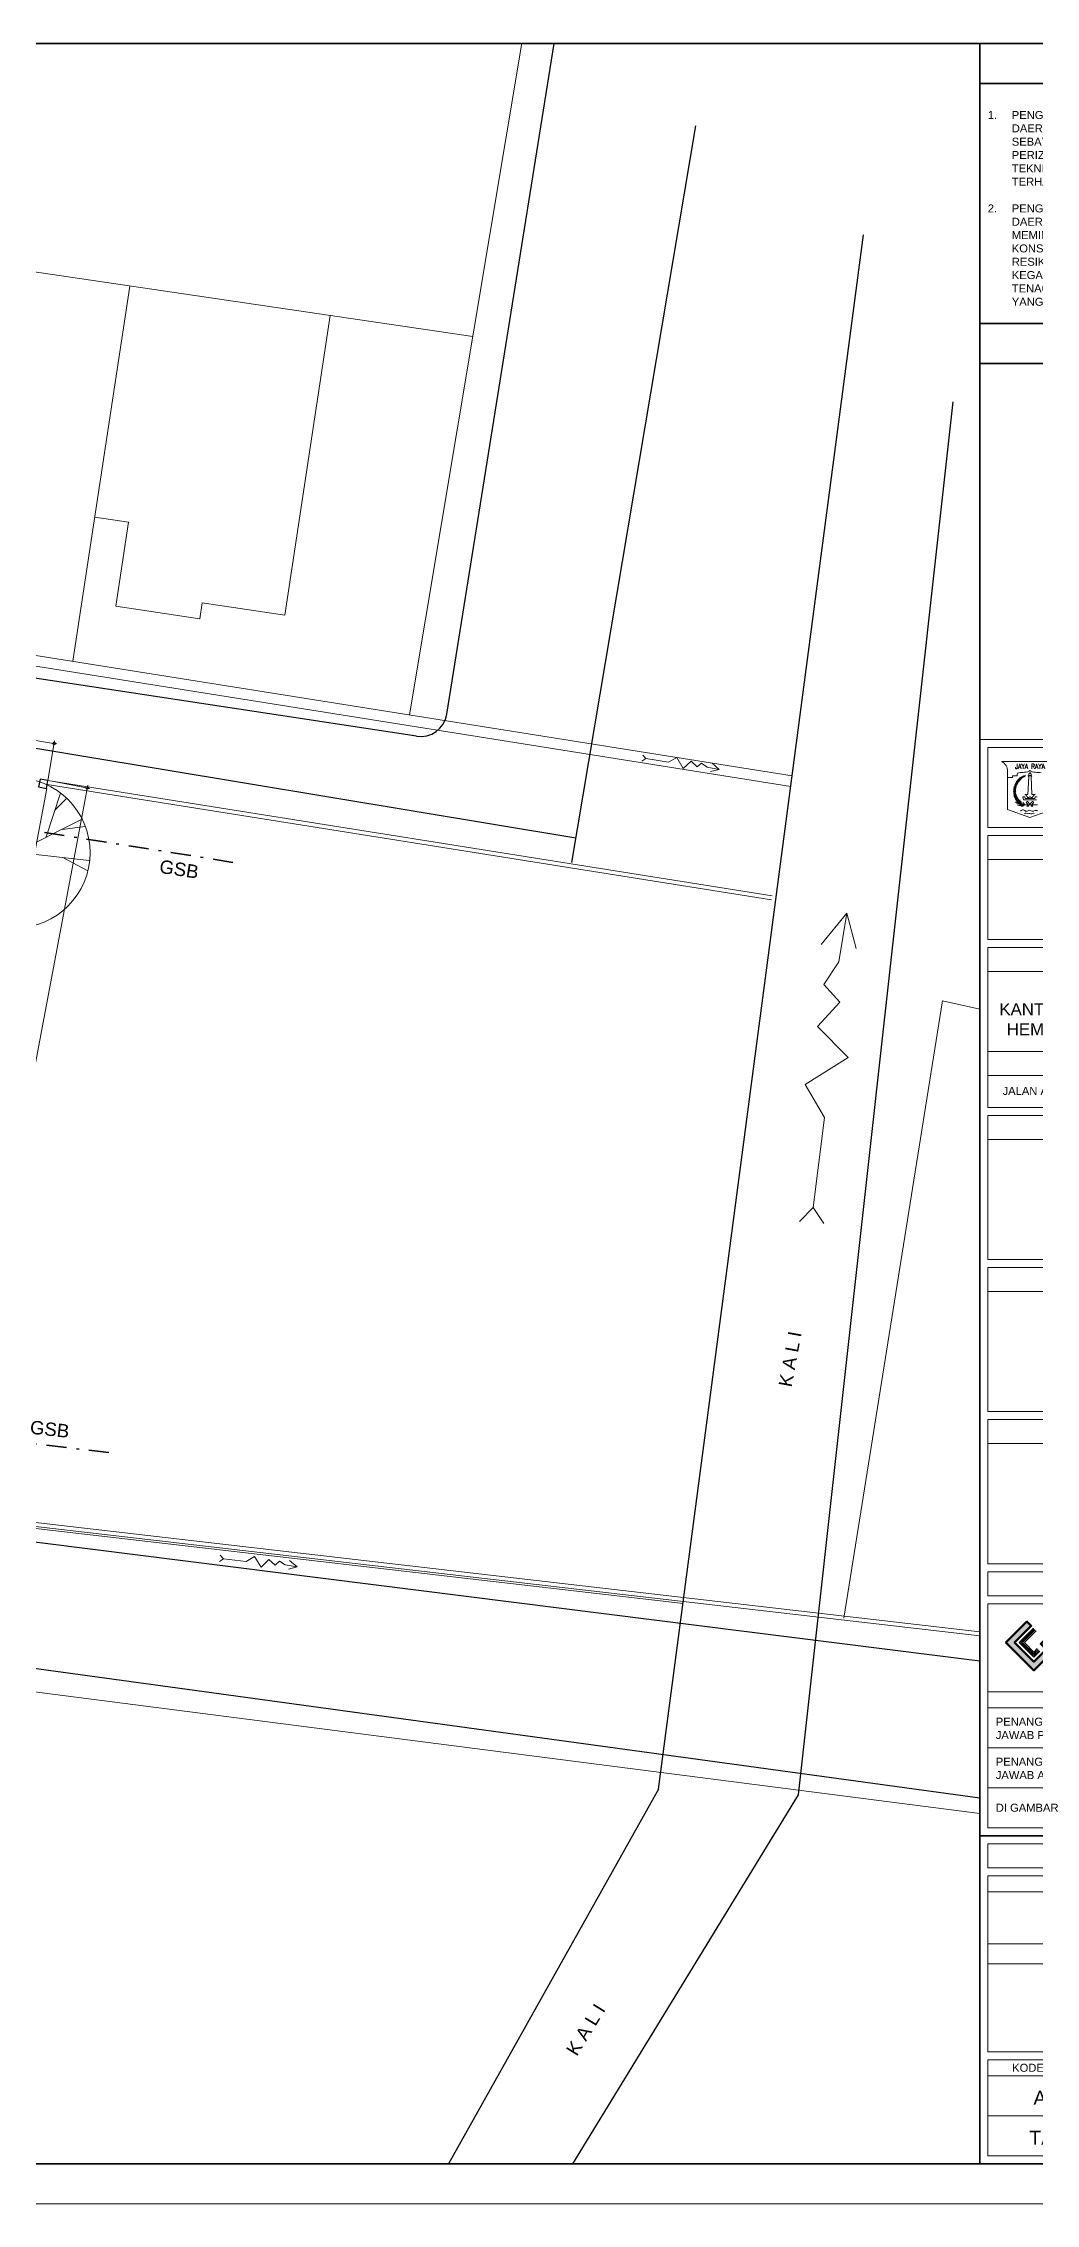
# Model space of a CAD drawing. Header units: millimetres. Extents: x -11 to 1625, y -267 to 195.
# Drawn here: x 1489.6 to 1526.8, y 8 to 89 of the extents above; entities that cross this region are included whole.
import ezdxf
from ezdxf.enums import TextEntityAlignment as Align

# ---------------------------------------------------------------- set-up
doc = ezdxf.new("R2010")
doc.units = ezdxf.units.MM
doc.linetypes.add('DASHDOT', pattern=[1, 0.5, -0.25, 0, -0.25])
for name, color, linetype, lineweight in [('ars', 11, 'Continuous', 5), ('batas jalan', 3, 'Continuous', 25), ('GRS KOP', 1, 'Continuous', 35), ('GSB', 1, 'DASHDOT', 35), ('kali', 2, 'Continuous', 25), ('KOLOM', 1, 'Continuous', 30), ('kop', 7, 'Continuous', 20), ('lan', 7, 'Continuous', 15), ('line', 11, 'Continuous', 5), ('logo', 7, 'Continuous', 50), ('not', 7, 'Continuous', 20), ('PAGAR', 4, 'Continuous', 18), ('POHON', 84, 'Continuous', 0), ('u', 6, 'Continuous', 20)]:
    doc.layers.add(name, color=color, linetype=linetype, lineweight=lineweight)
doc.styles.add('ATTR', font='romans.shx', dxfattribs={"width": 0.8, "height": 1.735066})
doc.styles.add('BARU', font='complex.shx')
doc.styles.get("Standard").update_dxf_attribs({"font": 'ARIALUNI.TTF'})
doc.dimstyles.new('SK100', dxfattribs={"dimtxt": 0.25, "dimasz": 0.1, "dimexe": 0.1, "dimexo": 0, "dimgap": 0.15, "dimtad": 1, "dimdec": 0, "dimlfac": 100, "dimzin": 12, "dimdsep": 46, "dimtxsty": 'Standard', "dimblk": 'BULAT', "dimcen": 0.1, "dimclrd": 256, "dimclre": 256, "dimclrt": 256, "dimadec": 0, "dimazin": 3, "dimtfac": 1, "dimtdec": 0, "dimtofl": 0, "dimtmove": 0, "dimatfit": 3, "dimldrblk": 'BULAT', "dimfxl": 0, "dimtolj": 1, "dimtzin": 0, "dimlwd": -1, "dimlwe": -1, "dimarcsym": 0})

# ---------------------------------------------------------------- blocks, each defined once
blk = doc.blocks.new('logo granitindo baru')
at = {"layer": 'logo'}
for points in [[(1.03, 1.463), (0.916, 1.574), (0.366, 1.024), (1.1, 0.289), (1.652, 0.843), (1.392, 1.098), (1.281, 0.987), (1.423, 0.84), (1.102, 0.519), (0.594, 1.025)], [(1.721, 1.576), (1.381, 1.236), (1.771, 0.842), (1.341, 0.407), (1.454, 0.294), (2.001, 0.844), (1.609, 1.237), (1.835, 1.464)]]:
    blk.add_hatch(color=8, dxfattribs=at).paths.add_polyline_path(points)
blk.add_lwpolyline([(1.03, 1.463), (0.916, 1.574), (0.366, 1.024), (1.1, 0.289), (1.652, 0.843), (1.392, 1.098), (1.281, 0.987), (1.423, 0.84), (1.102, 0.519), (0.594, 1.025), (1.03, 1.463), (0.916, 1.574)], dxfattribs=at)
at = {"layer": 'logo', "lineweight": 13}
for points in [[(1.089, 1.403), (0.713, 1.026), (1.101, 0.638), (1.258, 0.794)], [(1.112, 1.38), (0.759, 1.026), (1.101, 0.683), (1.235, 0.817)], [(1.134, 1.357), (0.803, 1.026), (1.101, 0.728), (1.213, 0.839)], [(1.157, 1.334), (0.85, 1.026), (1.101, 0.775), (1.189, 0.863)]]:
    blk.add_lwpolyline(points, dxfattribs=at)
at = {"layer": 'logo', "lineweight": 0}
blk.add_lwpolyline([(1.721, 1.576), (1.381, 1.236), (1.771, 0.842), (1.341, 0.407), (1.454, 0.294), (2.001, 0.844), (1.609, 1.237), (1.835, 1.464), (1.721, 1.576)], dxfattribs=at)
at = {"layer": 'logo', "insert": (2.134, 1.589), "char_height": 0.4, "width": 7.66452, "attachment_point": 1}
blk.add_mtext('{\\fTimes New Roman|b0|i0|c0|p18;PT. \\fCityBlueprint|b0|i0|c2|p2;\\W1.5;GRANITINDO \\fTimes New Roman|b0|i0|c0|p18;\\W1;Cipta Sejati}', dxfattribs=at)
at = {"layer": 'logo', "insert": (2.134, 0.975), "char_height": 0.1, "attachment_point": 1}
blk.add_mtext_dynamic_manual_height_columns('{\\f@Arial Unicode MS|b0|i0|c0|p34;\\H1.4x;\\W1.2;KONSULTAN STUDI - PERENCANA - PENGAWAS - MANAJEMEN\\fTimes New Roman|b0|i0|c0|p18;\\P\\pt0.9;\\H0.71429x;\\W1;Domisili ^I: Gedung Graha Arsa Lt. 4 Jl.Siaga Raya No. 31, Pejaten Barat, Jakarta Selatan 12510\\PStudio I ^I: Jl. Batu I No. 36A, Pejaten Timur, Jakarta Selatan 12510 Tlp. 021 - 71082879 Fax. 021 - 7972072\\PStudio II          : Jl. Sawo Raya No. 4 Rawamangun, Jakarta Timur 13220 Telp / Fax. 021 - 4717152}', width=9.56937, gutter_width=0, heights=[1.67], dxfattribs=at)
blk = doc.blocks.new('kop')
at = {"layer": 'ars'}
for centre, radius, start, end in [((74.278, 35.315), 0.405, 114.0856, 237.6325), ((74.036, 35.612), 0.0439, 126.6239, 191.0853), ((73.967, 35.639), 0.0439, 306.6239, 11.0853), ((74, 35.656), 0.0352, 303.961, 8.4223), ((74.054, 35.632), 0.0352, 123.961, 188.4223), ((74.027, 35.676), 0.0352, 297.7406, 2.2019), ((74.078, 35.647), 0.0352, 117.7406, 182.2019), ((74.066, 35.619), 0.0352, 66.021, 130.4823), ((74.057, 35.677), 0.0352, 246.021, 310.4823), ((74.097, 35.661), 0.0281, 113.4007, 177.862), ((74.058, 35.688), 0.0281, 293.4007, 357.862), ((74.086, 35.64), 0.0281, 61.6811, 126.1424), ((74.082, 35.687), 0.0281, 241.6811, 306.1424), ((74.082, 35.701), 0.0281, 293.4007, 357.862), ((74.121, 35.674), 0.0281, 113.4007, 177.862), ((74.11, 35.653), 0.0281, 61.6811, 126.1424), ((74.106, 35.7), 0.0281, 241.6811, 306.1424), ((74.117, 35.713), 0.0281, 260.9368, 325.3982), ((74.136, 35.669), 0.0281, 80.9368, 145.3982), ((73.816, 35.253), 0.061, 2.2926, 66.7539), ((73.901, 35.312), 0.061, 182.2926, 246.7539), ((73.829, 35.191), 0.061, 12.6628, 77.1241), ((73.902, 35.264), 0.061, 192.6628, 257.1241), ((73.906, 35.362), 0.061, 172.3995, 236.8608), ((73.812, 35.319), 0.061, 352.3995, 56.8608), ((73.907, 35.225), 0.061, 200.2151, 264.6765), ((73.844, 35.143), 0.061, 20.2151, 84.6765), ((73.916, 35.414), 0.061, 164.619, 229.0804), ((73.817, 35.384), 0.061, 344.619, 49.0804), ((73.921, 35.183), 0.061, 206.1601, 270.6214), ((73.867, 35.095), 0.061, 26.1601, 90.6214), ((73.933, 35.316), 0.061, 120.6799, 185.1412), ((73.842, 35.364), 0.061, 300.6799, 5.1412), ((73.923, 35.456), 0.0488, 158.8649, 223.3262), ((73.936, 35.271), 0.061, 130.573, 195.0343), ((73.852, 35.424), 0.061, 292.8994, 357.3608), ((73.937, 35.365), 0.061, 112.8994, 177.3608), ((73.842, 35.44), 0.0488, 338.8649, 43.3262), ((73.837, 35.302), 0.061, 310.573, 15.0343), ((73.943, 35.23), 0.061, 140.9432, 205.4045), ((73.873, 35.469), 0.0488, 287.1453, 351.6066), ((73.935, 35.415), 0.0488, 107.1453, 171.6066), ((73.841, 35.243), 0.061, 320.9432, 25.4045), ((73.941, 35.145), 0.061, 208.508, 272.9693), ((73.891, 35.055), 0.061, 28.508, 92.9693), ((73.942, 35.493), 0.0488, 150.2996, 214.761), ((73.957, 35.19), 0.061, 140.9432, 205.4045), ((73.859, 35.489), 0.0488, 330.2996, 34.761), ((73.948, 35.451), 0.0488, 98.58, 163.0414), ((73.894, 35.513), 0.0488, 278.58, 343.0414), ((73.854, 35.203), 0.061, 320.9432, 25.4045), ((73.961, 35.528), 0.0488, 145.7989, 210.2603), ((73.974, 35.153), 0.061, 146.9028, 211.3642), ((73.879, 35.531), 0.0488, 325.7989, 30.2603), ((73.916, 35.552), 0.0488, 274.0793, 338.5407), ((73.965, 35.485), 0.0488, 94.0793, 158.5407), ((73.871, 35.155), 0.061, 326.9028, 31.3642), ((73.997, 35.115), 0.061, 146.6953, 211.1566), ((73.985, 35.56), 0.0488, 139.3679, 203.8292), ((73.904, 35.572), 0.0488, 319.3679, 23.8292), ((73.984, 35.517), 0.0488, 87.6483, 152.1096), ((73.943, 35.589), 0.0488, 267.6483, 332.1096), ((73.893, 35.117), 0.061, 326.6953, 31.1566), ((74.021, 35.084), 0.061, 144.8635, 209.3249), ((74.012, 35.589), 0.0488, 133.8416, 198.303), ((73.932, 35.609), 0.0488, 313.8416, 18.303), ((74.007, 35.547), 0.0488, 82.122, 146.5834), ((73.973, 35.622), 0.0488, 262.122, 326.5834), ((73.918, 35.089), 0.061, 324.8635, 29.3249), ((74.026, 35.575), 0.0439, 74.9043, 139.3657), ((74.005, 35.646), 0.0439, 254.9043, 319.3657), ((74.045, 35.603), 0.0352, 72.2414, 136.7027), ((74.03, 35.66), 0.0352, 252.2414, 316.7027), ((73.921, 35.015), 0.061, 40.0311, 104.4924), ((73.953, 35.113), 0.061, 220.0311, 284.4924), ((73.956, 34.978), 0.061, 49.2006, 113.662), ((73.971, 35.08), 0.061, 229.2006, 293.662), ((73.99, 34.949), 0.061, 44.4223, 108.8836), ((74.014, 35.049), 0.061, 224.4223, 288.8836), ((74.049, 35.054), 0.061, 144.4903, 208.9516), ((73.946, 35.059), 0.061, 324.4903, 28.9516), ((74.08, 35.031), 0.061, 156.1803, 220.6416), ((73.978, 35.016), 0.061, 336.1803, 40.6416)]:
    blk.add_arc(centre, radius, start, end, dxfattribs=at)
at = {"layer": 'GRS KOP'}
for p, q in [((73, 1), (73, 54)), ((73, 53), (83, 53)), ((73, 47), (83, 47)), ((73, 46), (83, 46)), ((73, 9.2), (83, 9.2))]:
    blk.add_line(p, q, dxfattribs=at)
blk.add_lwpolyline([(1, 54), (83, 54), (83, 1), (1, 1)], close=True, dxfattribs=at)
at = {"layer": 'kop'}
for p, q in [((83, 36.6), (73, 36.6)), ((73.2, 34.4), (73.2, 36.4)), ((82.8, 36.4), (73.2, 36.4)), ((82.8, 34.4), (73.2, 34.4)), ((73.2, 31.6), (73.2, 34.2)), ((82.8, 34.2), (73.2, 34.2)), ((82.8, 33.6), (73.2, 33.6)), ((82.8, 31.6), (73.2, 31.6)), ((73.2, 27.4), (73.2, 31.4)), ((82.8, 31.4), (73.2, 31.4)), ((82.8, 30.8), (73.2, 30.8)), ((82.8, 28.8), (73.2, 28.8)), ((82.8, 28.2), (73.2, 28.2)), ((82.8, 27.4), (73.2, 27.4)), ((73.2, 23.6), (73.2, 27.2)), ((82.8, 27.2), (73.2, 27.2)), ((82.8, 26.6), (73.2, 26.6)), ((82.8, 23.6), (73.2, 23.6)), ((73.2, 19.8), (73.2, 23.4)), ((82.8, 23.4), (73.2, 23.4)), ((82.8, 22.8), (73.2, 22.8)), ((82.8, 19.8), (73.2, 19.8)), ((73.2, 16), (73.2, 19.6)), ((82.8, 19.6), (73.2, 19.6)), ((82.8, 19), (73.2, 19)), ((82.8, 16), (73.2, 16)), ((73.2, 9.4), (73.2, 15)), ((82.8, 15), (73.2, 15)), ((82.8, 12.8), (73.2, 12.8)), ((82.8, 12.4), (73.2, 12.4)), ((73.2, 12.4), (73.2, 11.4)), ((82.8, 11.4), (73.2, 11.4)), ((82.8, 10.4), (73.2, 10.4)), ((82.8, 9.4), (73.2, 9.4)), ((73.2, 7.8), (82.8, 7.8)), ((73.2, 6.5), (82.8, 6.5)), ((73.2, 6), (82.8, 6)), ((73.2, 3.2), (82.8, 3.2)), ((73.2, 2.2), (82.8, 2.2))]:
    blk.add_line(p, q, dxfattribs=at)
at = {"layer": 'kop', "color": 5}
for p, q in [((74.955, 36.05), (73.555, 36.05)), ((73.695, 35.81), (73.695, 34.85)), ((73.695, 35.65), (73.815, 35.65)), ((73.815, 35.69), (73.815, 35.65)), ((73.815, 35.69), (73.935, 35.69)), ((73.935, 35.73), (73.935, 35.69)), ((73.695, 34.85), (74.255, 34.65)), ((74.225, 34.95), (74.171, 35.022)), ((74.255, 34.986), (74.203, 35.046)), ((74.225, 34.95), (74.21, 34.93)), ((74.255, 34.986), (74.307, 35.046)), ((74.255, 34.65), (74.815, 34.85)), ((74.285, 34.95), (74.339, 35.022)), ((74.285, 34.95), (74.3, 34.93))]:
    blk.add_line(p, q, dxfattribs=at)
at = {"layer": 'kop', "color": 7}
for p, q in [((74.205, 35.69), (74.305, 35.69)), ((74.225, 35.67), (74.205, 35.23)), ((74.235, 35.698), (74.275, 35.698)), ((74.285, 35.67), (74.305, 35.23)), ((74.075, 35.17), (74.124, 35.17)), ((74.075, 35.17), (74.095, 35.09)), ((74.124, 35.23), (74.124, 35.228)), ((74.124, 35.23), (74.205, 35.23)), ((74.124, 35.228), (74.129, 35.228)), ((74.124, 35.17), (74.134, 35.13)), ((74.134, 35.13), (74.376, 35.13)), ((74.195, 35.15), (74.235, 35.15)), ((74.275, 35.15), (74.315, 35.15)), ((74.305, 35.23), (74.386, 35.23)), ((74.376, 35.13), (74.386, 35.17)), ((74.381, 35.228), (74.386, 35.228)), ((74.386, 35.23), (74.386, 35.228)), ((74.386, 35.17), (74.435, 35.17)), ((74.095, 35.09), (74.415, 35.09)), ((0, 0), (84, 0))]:
    blk.add_line(p, q, dxfattribs=at)
for points in [[(74.235, 35.698), (74.233, 35.701), (74.231, 35.704), (74.229, 35.707), (74.228, 35.71), (74.227, 35.713), (74.227, 35.715), (74.226, 35.718), (74.226, 35.72), (74.226, 35.723), (74.226, 35.725), (74.226, 35.728), (74.226, 35.731), (74.226, 35.733), (74.227, 35.736), (74.228, 35.738), (74.229, 35.741), (74.23, 35.743), (74.232, 35.746), (74.234, 35.749), (74.236, 35.753), (74.24, 35.758), (74.244, 35.763), (74.249, 35.77), (74.255, 35.778)], [(74.275, 35.698), (74.277, 35.701), (74.279, 35.704), (74.281, 35.707), (74.282, 35.71), (74.283, 35.713), (74.283, 35.715), (74.284, 35.718), (74.284, 35.72), (74.284, 35.723), (74.284, 35.725), (74.284, 35.728), (74.284, 35.731), (74.284, 35.733), (74.283, 35.736), (74.282, 35.738), (74.281, 35.741), (74.28, 35.743), (74.278, 35.746), (74.276, 35.749), (74.274, 35.753), (74.27, 35.758), (74.266, 35.763), (74.261, 35.77), (74.255, 35.778)]]:
    blk.add_lwpolyline(points, dxfattribs=at)
at = {"layer": 'kop', "color": 1}
blk.add_lwpolyline([(74.07, 34.97), (74.44, 34.97)], close=True, dxfattribs=at)
at = {"layer": 'kop', "color": 5}
for points in [[(74.21, 34.97), (74.18, 34.93)], [(74.3, 34.97), (74.33, 34.93)]]:
    blk.add_lwpolyline(points, dxfattribs=at)
at = {"layer": 'kop'}
for points in [[(73.2, 15.2), (82.8, 15.2), (82.8, 15.8), (73.2, 15.8)], [(73.2, 8.4), (82.8, 8.4), (82.8, 9), (73.2, 9)], [(73.2, 3.8), (82.8, 3.8), (82.8, 8.2), (73.2, 8.2)], [(73.2, 1.2), (82.8, 1.2), (82.8, 3.6), (73.2, 3.6)]]:
    blk.add_lwpolyline(points, close=True, dxfattribs=at)
at = {"layer": 'kop', "color": 5}
for centre, radius, start, end in [((73.419, 35.81), 0.276, 0, 60.5129), ((73.975, 35.73), 0.04, 90, 180), ((74.187, 35.034), 0.02, 36.8699, 216.8699), ((74.323, 35.034), 0.02, 323.1301, 143.1301)]:
    blk.add_arc(centre, radius, start, end, dxfattribs=at)
at = {"layer": 'kop', "color": 7}
for centre, radius, start, end in [((74.198, 35.663), 0.0283, 15, 75), ((74.312, 35.663), 0.0283, 105, 165), ((74.079, 35.119), 0.12, 15, 65.3894), ((74.255, 35.15), 0.02, 0, 180), ((74.431, 35.119), 0.12, 114.6106, 165)]:
    blk.add_arc(centre, radius, start, end, dxfattribs=at)
at = {"layer": 'kop', "color": 1}
blk.add_arc((74.07, 34.986), 0.016, 237.6325, 270, dxfattribs=at)
at = {"layer": 'kop', "color": 5}
for points in [[(74.255, 35.83), (74.232, 35.807), (74.2, 35.793), (74.12, 35.782), (74.046, 35.777), (73.975, 35.77)], [(74.255, 35.83), (74.278, 35.807), (74.31, 35.793), (74.39, 35.782), (74.464, 35.777), (74.535, 35.77)], [(74.023, 34.99), (74.006, 34.984), (73.974, 34.992), (73.925, 35.01), (73.891, 35.041)], [(74.038, 34.971), (74.016, 34.967), (73.997, 34.959), (73.964, 34.956), (73.932, 34.964)], [(74.082, 34.965), (74.066, 34.956), (74.034, 34.952), (74.006, 34.952), (73.992, 34.948)], [(74.015, 34.807), (74.089, 34.844), (74.162, 34.807), (74.249, 34.833), (74.326, 34.809), (74.4, 34.83), (74.45, 34.817)], [(74.125, 34.97), (74.104, 34.959), (74.093, 34.947), (74.051, 34.932), (74.033, 34.937)], [(74.113, 34.984), (74.085, 34.986), (74.071, 34.993), (74.051, 34.993)], [(74.125, 34.97), (74.112, 34.996), (74.085, 35.02), (74.081, 35.031)], [(74.12, 34.747), (74.16, 34.759), (74.204, 34.744), (74.255, 34.753), (74.3, 34.744), (74.332, 34.758), (74.357, 34.749)]]:
    blk.add_spline(points, degree=3, dxfattribs=at)
at = {"xscale": 0.9500000000000455, "yscale": 0.9500000000000455, "zscale": 0.9500000000000455}
blk.add_blockref('logo granitindo baru', (73.307, 13.056), dxfattribs=at)
at = {"layer": 'kop', "color": 5, "style": 'BARU', "width": 0.9}
blk.add_text('JAYA RAYA', height=0.12, dxfattribs=at).set_placement((74.255, 35.93), align=Align.MIDDLE)
at = {"layer": 'kop'}
for s, height, p in [('JALAN ARABIKA 3 PONDOK KOPI, DURENSAWIT, JAKARTA TIMUR', 0.2, (77.986, 27.8)), ('KODE GAMBAR', 0.2, (74.85, 3.4)), ('ARS', 0.35, (74.844, 2.65)), ('TAHUN ANGGARAN', 0.35, (76.545, 1.65))]:
    blk.add_text(s, height=height, dxfattribs=at).set_placement(p, align=Align.MIDDLE)
at = {"layer": 'kop', "char_height": 0.2}
for s, insert, width, attachment_point in [('\\pi-0.6,l0.6,t0.6;1.^IPENGESAHAN  DINAS PERUMAHAN DAN GEDUNG PEMERINTAH DAERAH KOTA ADMINISTRASI JAKARTA TIMUR ADALAH HANYA SEBATAS KONTROL TERHADAP KESESUAIAN DENGAN REGULASI PERIZINAN DAN PEMENUHAN TERHADAP STANDAR DAN KAIDAH TEKNIS PERENCANAAN YANG BERLAKU, SERTA PEMENUHAN TERHADAP KEBUTUHAN FUNGSI BANGUNAN.\\P\\P2.^IPENGESAHAN  DINAS PERUMAHAN DAN GEDUNG PEMERINTAH DAERAH KOTA ADMINISTRASI JAKARTA TIMUR, TIDAK MEMINDAHKAN TANGGUNG JAWAB PROFESI SEBAGAI KONSULTAN PERENCANA. TANGGUNG JAWAB PROFESI DAN RESIKO SANKSI APABILA TERJADI KEGAGALAN BANGUNAN ATAU KEGAGALAN PEKERJAAN KONSTRUKSI TETAP MELEKAT PADA TENAGA AHLI DAN BADAN USAHA KONSULTAN PERENCANA YANG MEMBUAT PRODUK PERENCANAAN.', (73.2, 49.875), 9.6, 4), ('PENANGGUNG\\PJAWAB PERENCANA', (73.4, 12.15), 8.33062, 1), ('PENANGGUNG\\PJAWAB ARSITEKTUR', (73.4, 11.15), 8.79211, 1), ('DI GAMBAR', (73.4, 10), 7.59768, 1)]:
    blk.add_mtext(s, dxfattribs=dict(at, insert=insert, width=width, attachment_point=attachment_point))
at = {"layer": 'kop', "insert": (73.464, 30.51), "char_height": 0.3, "attachment_point": 1}
blk.add_mtext_dynamic_manual_height_columns('\\pi1.446;PERENCANAAN REHAB TOTAL \\P\\pi0.026798;KANTOR LURAH PONDOK KOPI BERKONSEP \\P\\pi0.21087;HEMAT ENERGI DAN RAMAH LINGKUNGAN', width=9.06362, gutter_width=1.5, heights=[0], dxfattribs=at)
at = {"layer": 'kop', "style": 'BARU', "flags": 4}
for p, height in [((73.8, 5.4), 0.35), ((80.303, 5.382), 0.25), ((73.8, 4.9), 0.35), ((80.303, 4.882), 0.25), ((73.8, 4.4), 0.35), ((80.303, 4.382), 0.25)]:
    blk.add_attdef('-', p, '', height=height, dxfattribs=at)
at = {"layer": 'kop', "flags": 4}
for tag, p in [('AR-00', (78.057, 2.648)), ('00', (81.238, 2.647))]:
    blk.add_attdef(tag, text='', height=0.35, dxfattribs=at).set_placement(p, align=Align.MIDDLE)
blk = doc.blocks.new('BULAT')
for p, q in [((-1, 0), (1, 0)), ((0, -1), (0, 1))]:
    blk.add_line(p, q)
blk.add_circle((0, 0), 0.5)
blk = doc.blocks.new('*D1615')
at = {"layer": 'Defpoints', "color": 0}
for p in [(1489.931, 61.334), (1484.766, 33.915), (1486.082, 33.667)]:
    blk.add_point(p, dxfattribs=at)
at = {"layer": 'u'}
for p, q in [((1491.228, 60.988), (1486.1, 33.765)), ((1489.931, 61.334), (1491.345, 61.068)), ((1484.766, 33.915), (1486.18, 33.648))]:
    blk.add_line(p, q, dxfattribs=at)
at = {"layer": 'u', "xscale": 0.1, "yscale": 0.1, "zscale": 0.1}
for p, rotation in [((1491.247, 61.086), 79.33193220774305), ((1486.082, 33.667), 259.331932207743)]:
    blk.add_blockref('BULAT', p, dxfattribs=dict(at, rotation=rotation))
at = {"layer": 'u', "insert": (1488.391, 47.428), "char_height": 0.25, "attachment_point": 5, "rotation": 79.33193}
blk.add_mtext('\\A1;2790', dxfattribs=at)
blk = doc.blocks.new('*D1616')
at = {"layer": 'Defpoints', "color": 0}
for p in [(1454.545, 67.127), (1490.004, 62.753), (1489.776, 61.36)]:
    blk.add_point(p, dxfattribs=at)
at = {"layer": 'u'}
for p, q in [((1454.545, 67.127), (1454.789, 68.618)), ((1454.872, 68.504), (1489.906, 62.769)), ((1489.776, 61.36), (1490.021, 62.851))]:
    blk.add_line(p, q, dxfattribs=at)
at = {"layer": 'u', "xscale": 0.1, "yscale": 0.1, "zscale": 0.1}
for p, rotation in [((1454.773, 68.52), 170.7034993746679), ((1490.004, 62.753), 350.7034993746679)]:
    blk.add_blockref('BULAT', p, dxfattribs=dict(at, rotation=rotation))
at = {"layer": 'u', "insert": (1472.434, 65.91), "char_height": 0.25, "attachment_point": 5, "rotation": 350.7035}
blk.add_mtext('\\A1;3570', dxfattribs=at)
blk = doc.blocks.new('Deciduous Tree 13 PV')
at = {"layer": 'POHON'}
for p, q in [((-0.266, 0.38), (-0.347, 0.655)), ((-0.271, 0.374), (-0.538, 0.509)), ((0.001, 0.001), (-0.438, 0.6)), ((0.311, 0.16), (0.454, 0.594)), ((0.401, 0.429), (0.511, 0.539)), ((-0.495, 0.136), (-0.695, 0.276)), ((0.001, 0.001), (0.664, 0.332)), ((0.473, 0.234), (0.697, 0.264)), ((-0.49, 0.136), (-0.748, 0.081)), ((0.001, 0.001), (-0.724, 0.197)), ((0, 0), (-0.261, -0.702)), ((0.001, 0.008), (0.74, -0.078)), ((0.478, -0.047), (0.721, -0.176)), ((-0.161, -0.414), (-0.376, -0.653)), ((-0.156, -0.414), (-0.166, -0.726))]:
    blk.add_line(p, q, dxfattribs=at)
blk.add_circle((0, 0), 0.75, dxfattribs=at)
at = {"layer": 'POHON', "style": 'ATTR', "width": 0.8, "flags": 9}
blk.add_attdef('ESTCODE', (0.001, 0.001), '', height=0.000003, rotation=180, dxfattribs=at)

msp = doc.modelspace()

# ---------------------------------------------------------------- linework, layer by layer
at = {"layer": 'batas jalan'}
for p, q in [((1504.7267308, 63.8525911), (1508.7534859, 89)), ((1514.0539879, 85.9054119), (1509.4114976, 58.295792)), ((1509.5628843, 59.1961127), (1435.8233847, 71.4564217)), ((1503.58881, 63.0220929), (1454.6069366, 70.4787742)), ((1484.6622167, 33.4029506), (1524.714162, 28.3628501)), ((1524.714162, 23.2052764), (1478.9781261, 29.4764833))]:
    msp.add_line(p, q, dxfattribs=at)
msp.add_arc((1503.7393096, 64.0107029), 1, 261.344122212, 350.902681659, dxfattribs=at)
at = {"layer": 'GSB', "ltscale": 1.5}
for p, q in [((1496.70685, 58.2949975), (1448.8246496, 65.924845)), ((1492.0571915, 36.1674608), (1445.2277307, 41.580549))]:
    msp.add_line(p, q, dxfattribs=at)
at = {"layer": 'kali'}
for p, q in [((1512.6681986, 23.5447427), (1520.3552015, 81.8247838)), ((1517.9193784, 23.3362357), (1523.7174598, 75.5642302)), ((1512.6681986, 23.5447427), (1504.7935074, 9.5)), ((1509.4502163, 9.5), (1517.9193784, 23.3362357))]:
    msp.add_line(p, q, dxfattribs=at)
at = {"layer": 'KOLOM'}
msp.add_lwpolyline([(1489.4249642, 61.1225367), (1489.7195113, 61.065598), (1489.77645, 61.3601451), (1489.4819029, 61.4170838)], close=True, dxfattribs=at)
at = {"layer": 'lan'}
msp.add_line((1513.5866187, 30.5078674), (1484.7577357, 33.8402416), dxfattribs=at)
at = {"layer": 'line'}
for p, q in [((1503.3311964, 63.8214372), (1507.5488976, 89.0078412)), ((1505.7070869, 78.0092934), (1456.6074291, 85.2364113)), ((1492.8410098, 79.9030878), (1490.7111574, 65.8323926)), ((1500.3573789, 78.7967321), (1498.6630002, 67.5585261)), ((1517.6790472, 61.5351614), (1454.7551972, 71.5618389)), ((1517.6267222, 61.1384528), (1454.3886951, 71.2151932)), ((1492.7906725, 71.0477336), (1491.5293778, 71.2378984)), ((1492.7906725, 71.0477336), (1492.3158969, 67.898717)), ((1492.3158969, 67.898717), (1495.4670142, 67.4236246)), ((1495.5579358, 68.0266751), (1495.4670142, 67.4236246)), ((1495.5579358, 68.0266751), (1498.6630002, 67.5585261)), ((1512.1987752, 62.1882928), (1512.0465761, 62.0938078)), ((1512.0746115, 62.3202997), (1512.1987752, 62.1882928)), ((1512.1987752, 62.1882928), (1513.0401011, 62.0527361)), ((1513.0401011, 62.0527361), (1513.3561948, 62.2220656)), ((1513.3561948, 62.2220656), (1513.5950394, 61.8106024)), ((1513.5950394, 61.8106024), (1513.8933481, 62.0888961)), ((1513.8933481, 62.0888961), (1514.1156369, 61.8706413)), ((1514.1156369, 61.8706413), (1514.2857309, 62.015368)), ((1514.2857309, 62.015368), (1514.4920596, 61.867162)), ((1514.4920596, 61.867162), (1514.947063, 61.7773447)), ((1514.947063, 61.7773447), (1514.6120819, 61.7012725)), ((1514.6623812, 62.0258547), (1514.947063, 61.7773447)), ((1518.7719773, 55.220251), (1519.7253408, 56.3932439)), ((1519.4303234, 54.5617179), (1519.7253408, 56.3932439)), ((1519.7253408, 56.3932439), (1520.0765805, 55.0648542)), ((1518.8669013, 53.716058), (1519.4303234, 54.5617179)), ((1519.4693856, 53.0564694), (1518.8669013, 53.716058)), ((1518.628188, 52.1371514), (1519.4693856, 53.0564694)), ((1519.6171055, 29.9617931), (1523.3189424, 53.1017927)), ((1523.3189424, 53.1017927), (1524.714162, 52.7957327)), ((1519.7826527, 50.9838173), (1518.628188, 52.1371514)), ((1518.1714292, 49.9711281), (1519.7826527, 50.9838173)), ((1518.8928098, 48.7313644), (1518.1714292, 49.9711281)), ((1518.4693122, 45.3490683), (1518.8928098, 48.7313644)), ((1517.959084, 44.8341444), (1518.4693122, 45.3490683)), ((1518.4693122, 45.3490683), (1518.8684359, 44.7539447)), ((1496.3610979, 32.1875748), (1496.2126371, 32.0873183)), ((1496.2319594, 32.3147192), (1496.3610979, 32.1875748)), ((1496.3610979, 32.1875748), (1497.2070065, 32.0844071)), ((1497.2070065, 32.0844071), (1497.5163686, 32.2657433)), ((1497.5163686, 32.2657433), (1497.7708287, 31.8637497)), ((1497.7708287, 31.8637497), (1498.0582371, 32.1532872)), ((1498.0582371, 32.1532872), (1498.2887385, 31.9437244)), ((1498.2887385, 31.9437244), (1498.4531527, 32.0948724)), ((1498.4531527, 32.0948724), (1498.6650174, 31.9546943)), ((1498.6650174, 31.9546943), (1499.1231326, 31.8824057)), ((1499.1231326, 31.8824057), (1498.7913179, 31.7935333)), ((1498.8291231, 32.1198068), (1499.1231326, 31.8824057)), ((1524.714162, 22.6357971), (1470.9367397, 29.548879))]:
    msp.add_line(p, q, dxfattribs=at)
at = {"layer": 'PAGAR'}
for p, q in [((1484.6077983, 33.8624389), (1489.7272395, 61.0679614)), ((1516.9038493, 56.8856043), (1489.7483186, 61.2127354)), ((1516.9234711, 57.03437), (1489.77645, 61.3601452)), ((1524.714162, 29.448116), (1484.718352, 34.0712922)), ((1524.714162, 29.2971172), (1484.7011279, 33.9222843))]:
    msp.add_line(p, q, dxfattribs=at)

# ---------------------------------------------------------------- block references
at = {"layer": 'kop', "xscale": 1.5, "yscale": 1.5, "zscale": 1.5}
msp.add_blockref('kop', (1415.214162, 8), dxfattribs=at)
at = {"layer": 'POHON', "xscale": 3.758734927503865, "yscale": 3.758734927503865, "zscale": 3.758734927503865}
msp.add_blockref('Deciduous Tree 13 PV', (1488.5384451, 58.6525661), dxfattribs=at)

# ---------------------------------------------------------------- texts
at = {"layer": 'not', "char_height": 0.5, "attachment_point": 1}
for s, width, insert, rotation in [('\\pi1.9254;GSB', 5.253610777, (1492.1005412, 58.6966648), 351.16673645), ('\\pi0.10429;K A L I', 2.190504275, (1517.1453378, 38.5838763), 79.518807636), ('\\pi1.9254;GSB', 5.253610777, (1487.2239589, 37.5942504), 353.501494417), ('\\pi0.10429;K A L I', 2.190504275, (1509.1214392, 13.6787068), 58.353055736)]:
    msp.add_mtext_dynamic_manual_height_columns(s, width=width, gutter_width=12.5, heights=[0], dxfattribs=dict(at, insert=insert, rotation=rotation))

# ---------------------------------------------------------------- dimensions: what is measured, and where the dimension line sits
at = {"layer": 'u'}
for p1, p2, distance, picture, middle in [((1454.5450234, 67.1273031), (1489.77645, 61.3601452), 1.4109062, '*D1616', (1472.4335248, 65.9101796)), ((1489.9314517, 61.3340389), (1484.7663477, 33.9147455), 1.3385014, '*D1615', (1488.3913383, 47.428023))]:
    dim = msp.add_aligned_dim(p1=p1, p2=p2, distance=distance, dimstyle='SK100', dxfattribs=at)
    dim.commit()
    dim.dimension.update_dxf_attribs({"geometry": picture, "text_midpoint": middle})

doc.saveas('drawing.dxf')
